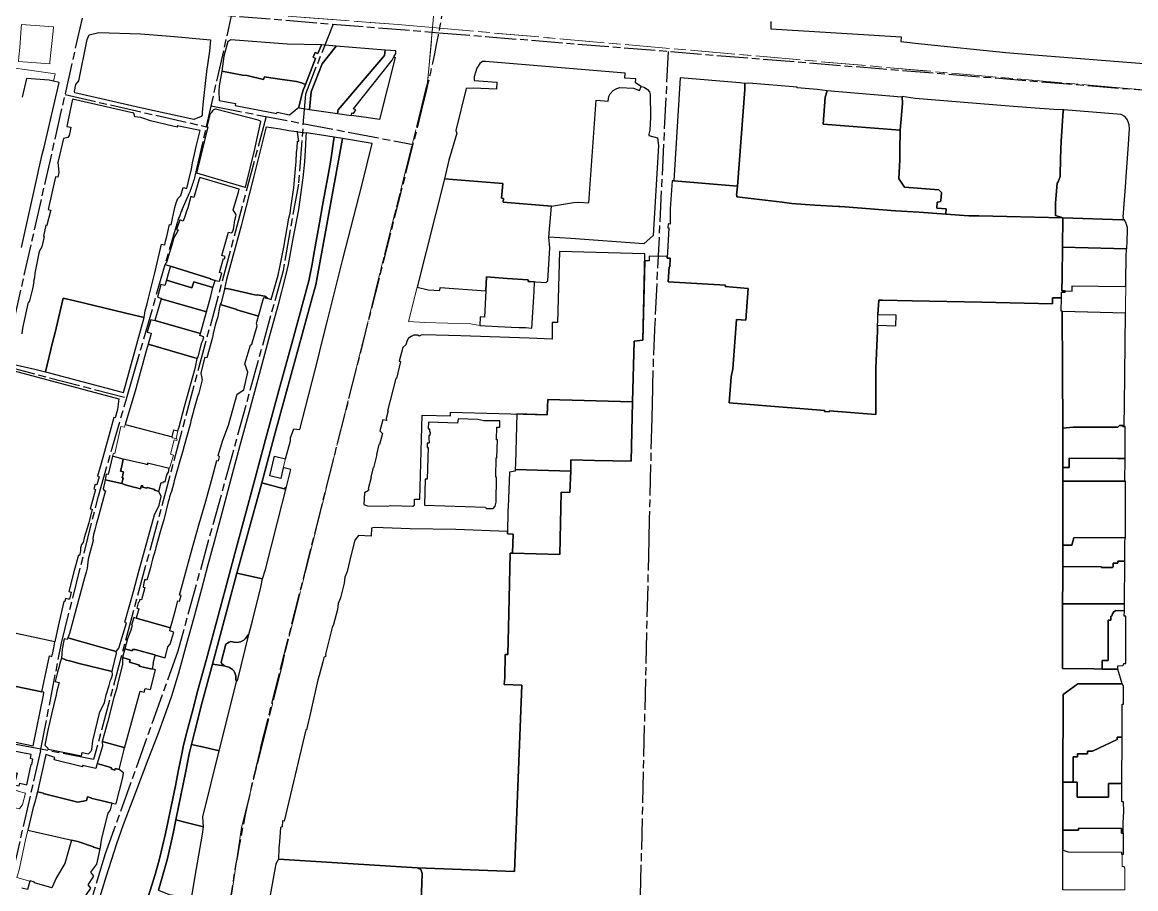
# Model space of a CAD drawing. Header units: millimetres. Extents: x 125232 to 134072, y 142885 to 152835.
# Drawn here: x 131201 to 132063, y 145896 to 146566 of the extents above; entities that cross this region are included whole.
import ezdxf

# ---------------------------------------------------------------- set-up
doc = ezdxf.new("R2010")
doc.units = ezdxf.units.MM
doc.linetypes.add('ACAD_ISO08W100', pattern=[36, 24, -3, 6, -3])
doc.linetypes.add('CENTER', pattern=[50.8, 31.75, -6.35, 6.35, -6.35])
for name, color, linetype, lineweight in [('apartment', 42, 'Continuous', 0), ('government', 221, 'Continuous', 0), ('municipal utilities', 151, 'Continuous', 0), ('parking', 8, 'Continuous', 0), ('super block', 6, 'CENTER', 0)]:
    doc.layers.add(name, color=color, linetype=linetype, lineweight=lineweight)
for name, color, linetype in [('commerce', 10, 'Continuous'), ('commerce & office', 242, 'Continuous'), ('commerce and residence', 32, 'Continuous'), ('culture', 21, 'Continuous'), ('green & plaza', 80, 'Continuous'), ('hospital', 231, 'Continuous'), ('industry', 35, 'Continuous'), ('research & university', 30, 'Continuous'), ('residence', 2, 'Continuous'), ('residence-bad', 41, 'Continuous'), ('water', 4, 'Continuous'), ('老城北中心线', 7, 'ACAD_ISO08W100')]:
    doc.layers.add(name, color=color, linetype=linetype)

msp = doc.modelspace()

# ---------------------------------------------------------------- linework, layer by layer
at = {"layer": 'apartment'}
msp.add_lwpolyline([(131318.41, 146243.1), (131320.56, 146242.55), (131320.84, 146243.66), (131319.88, 146244.16), (131316.86, 146244.84), (131317, 146245.44), (131280.61, 146254.94), (131280.01, 146252.89), (131277.09, 146253.55), (131272.52, 146232.7), (131271.47, 146232.94), (131270.78, 146230.48), (131279.06, 146228.31), (131296.15, 146224.29), (131297.76, 146223.94), (131297.87, 146225.08), (131314.63, 146221.01), (131315.41, 146222.92), (131317.9, 146231.39), (131315.54, 146232.01)], close=True, dxfattribs=at)
at = {"layer": 'commerce'}
for points in [[(131417.57, 146511.35), (131418.35, 146514), (131420.2, 146518.36), (131417.07, 146519.6), (131413.09, 146520.47), (131396.71, 146523), (131388.36, 146524.24), (131387.73, 146522.01), (131374.88, 146525.12), (131371.38, 146525.38), (131355.43, 146528.47), (131353.24, 146517.17), (131352.92, 146513.01), (131353.4, 146505.98), (131365.88, 146503.44), (131365.61, 146502.05), (131397.98, 146495.78), (131398.2, 146496.86), (131407.77, 146494.85), (131415, 146500.61), (131416.5, 146507.28)], [(131680.1, 146516.8), (131682.23, 146516.13), (131684.98, 146514.5), (131686.39, 146512.7), (131687.1, 146510.46), (131687.36, 146492.91), (131686.74, 146482.84), (131686.08, 146479.85), (131685.97, 146478.74), (131692.76, 146476.87), (131693.49, 146471.12), (131689.24, 146401.26), (131682.05, 146394.87), (131625.62, 146399.03), (131608.49, 146400.07), (131610.58, 146423.99), (131627.68, 146426.92), (131631.61, 146427.18), (131639.4, 146426.59), (131645.12, 146506.16), (131654.57, 146505.44), (131655.06, 146508.88), (131656.11, 146511.07), (131658.37, 146513.72), (131661.07, 146515.28), (131663.43, 146515.87), (131674, 146515.41), (131678.26, 146513.85), (131678.62, 146513.71)], [(131882.41, 146503.51), (131881.98, 146509.05), (131881.56, 146508.54), (131823.93, 146513.25), (131822.53, 146508.42), (131820.84, 146487.62), (131880.68, 146482.85)], [(131380.54, 146467.25), (131385.5, 146489.51), (131385.33, 146489.92), (131383.4, 146490.75), (131350.41, 146499.2), (131350.04, 146499.13), (131349.57, 146498.98), (131348.81, 146498.6), (131348.08, 146497.97), (131347.6, 146497.12), (131347.1, 146495.81), (131346.31, 146496), (131343.75, 146485.6), (131344.54, 146485.41), (131336.47, 146452.68), (131335.85, 146449.98), (131373.23, 146438.78), (131373.56, 146438.84)], [(131608.49, 146400.07), (131610.58, 146423.99), (131573.23, 146427.21), (131573.43, 146430.02), (131571.85, 146430.15), (131572.79, 146441.7), (131527.8, 146445.27), (131506.71, 146361.43), (131515.09, 146359.32), (131524.24, 146358.67), (131524.41, 146361.19), (131559.65, 146358.57), (131560.37, 146369.26), (131576.3, 146368.16), (131592.5, 146366.96), (131592.42, 146365.73), (131593.97, 146365.64), (131606.38, 146364.9), (131607.7, 146366.24), (131609.36, 146391.85)], [(131682.96, 146387.29), (131616.75, 146389), (131615.32, 146333.99), (131611.19, 146334.09), (131611.04, 146321.11), (131593.43, 146321.96), (131540.44, 146323.77), (131511.77, 146324.59), (131509.57, 146324.16), (131508.03, 146323.37), (131507.21, 146324.29), (131503.92, 146324.1), (131501.83, 146323.23), (131500, 146321.78), (131498.72, 146320.04), (131497.8, 146316.65), (131495.49, 146314.78), (131492.73, 146303.99), (131493.68, 146303.75), (131490.47, 146290.6), (131490.02, 146290.66), (131483.7, 146265.74), (131484.07, 146265.68), (131482.52, 146259.58), (131482.91, 146258.72), (131482.74, 146258.04), (131480.08, 146258.77), (131477.79, 146250.06), (131479.69, 146248.07), (131477.38, 146239.6), (131477.02, 146239.65), (131475.06, 146231.96), (131475.47, 146231.88), (131472.86, 146221.63), (131472.43, 146221.72), (131470.6, 146214.2), (131471, 146214.08), (131468.74, 146205.33), (131469.1, 146204.85), (131468.9, 146204.09), (131465.7, 146202.13), (131465.2, 146193.2), (131468.21, 146192.12), (131483.29, 146191.96), (131486.28, 146192.45), (131503.18, 146191.86), (131504.45, 146192.68), (131504.57, 146197.17), (131508.67, 146197.17), (131510.38, 146262.25), (131532.41, 146261.81), (131532.46, 146264.53), (131607.32, 146262.63), (131607.69, 146274.49), (131673.38, 146272.49), (131674.49, 146319.66), (131681.3, 146320.34)], [(132055.62, 146384.03), (132055.59, 146384.76), (132055.77, 146391.12), (132006.35, 146392.42), (132006.08, 146369.66), (132005.74, 146358.62), (132008.37, 146358.55), (132013.63, 146358.39), (132013.7, 146362.51), (132054.32, 146361.85), (132055.24, 146362.36), (132055.4, 146367.42)], [(131315.67, 146377.51), (131313.87, 146371.7), (131312.43, 146366.79), (131332.08, 146360.9), (131333.57, 146365.6), (131348.44, 146360.99), (131350.14, 146366.46), (131346.68, 146367.53), (131346.78, 146367.87)], [(131597.07, 146358.03), (131597.41, 146365.43), (131593.97, 146365.64), (131592.42, 146365.73), (131592.5, 146366.96), (131576.3, 146368.16), (131560.37, 146369.26), (131559.65, 146358.57), (131558.65, 146338.17), (131555.32, 146338.33), (131555.02, 146331.67), (131559.17, 146331.4), (131579.38, 146330.49), (131585.57, 146330.11), (131590.36, 146330.04), (131595.46, 146329.75)], [(131673.38, 146272.49), (131607.69, 146274.49), (131607.32, 146262.63), (131583.66, 146263.23), (131582.7, 146224.74), (131582.57, 146220.16), (131625.44, 146219.06), (131625.67, 146227.79), (131643.96, 146227.31), (131672.19, 146226.58)], [(131398.46, 146179.53), (131405.43, 146206.74), (131403.64, 146205.38), (131386.41, 146209.8), (131386.25, 146209.84), (131367.36, 146141.78), (131366.9, 146139.98), (131386.71, 146135.57), (131389.12, 146142.85)], [(131385.56, 146129.03), (131386.71, 146135.57), (131366.9, 146139.98), (131348.23, 146069.5), (131356.91, 146068.27), (131356.88, 146068.67), (131355.42, 146069.89), (131354.88, 146071), (131358.45, 146084.93), (131361, 146086.64), (131362.36, 146087.06), (131364.58, 146086.5), (131367.58, 146086.18), (131369.85, 146086.69), (131372.37, 146088.02), (131373.78, 146089.27), (131376.05, 146092.6), (131376.35, 146092.53), (131379.02, 146103.05)], [(132052.32, 146038.57), (132053.36, 146038.57), (132053.43, 146052.37), (132052.54, 146054.19), (132018.1, 146054.37), (132006.81, 146045.94), (132006.55, 145978.17), (132014.49, 145978.16), (132014.61, 145997.74), (132017.83, 145997.72), (132017.83, 146000.02), (132025.68, 146000), (132025.7, 146002.14), (132029.45, 146002.12), (132048.56, 146011.27), (132048.57, 146012.98), (132052.33, 146012.96)], [(131280.05, 146004.46), (131278.73, 146005.22), (131262.74, 146009.61), (131262.85, 146006.08), (131258.74, 145992.65), (131269.38, 145989.64), (131270.21, 145988.16), (131272.43, 145987.53), (131272.75, 145988.69), (131275.76, 145987.9)], [(132052.33, 146012.96), (132048.57, 146012.98), (132048.56, 146011.27), (132029.45, 146002.12), (132025.7, 146002.14), (132025.68, 146000), (132017.83, 146000.02), (132017.83, 145997.72), (132014.61, 145997.74), (132014.49, 145978.16), (132017.63, 145978.15), (132017.62, 145966.5), (132041.79, 145966.45), (132041.8, 145977.22), (132052.29, 145977.21)], [(131207.75, 145991.81), (131208.11, 145991.74), (131209.01, 145996.02), (131207.09, 145996.39), (131207.71, 145999.69), (131180.78, 146004.78), (131180.6, 146004.82), (131178.93, 145996.01), (131176.01, 145996.74), (131174.59, 145991.07), (131196.81, 145985.11), (131194.98, 145978.25), (131194.49, 145976.24), (131198.4, 145975.29), (131198.88, 145977.36), (131204.26, 145976.21)], [(131353.36, 146002.52), (131339.41, 146005.9), (131338.77, 146005.74), (131331.85, 146007.33), (131330.17, 146000), (131327.45, 145986.6), (131319.82, 145948.91), (131328.85, 145946.82), (131341.24, 145943.71), (131340.6, 145951.3)], [(132053.46, 145938.6), (132051.99, 145938.6), (132052, 145942.32), (132018.58, 145942.57), (132018.57, 145940.92), (132007.84, 145940.99), (132006.6, 145940.92), (132006.6, 145925.4), (132006.89, 145925.49), (132010.62, 145924.18), (132051.94, 145924.04), (132051.93, 145922.55), (132052.43, 145922.55), (132053.45, 145922.54)]]:
    msp.add_lwpolyline(points, close=True, dxfattribs=at)
at = {"layer": 'commerce & office'}
for points in [[(131346.58, 146552.87), (131345.73, 146544.13), (131343.45, 146528.43), (131340.85, 146505), (131340.19, 146496.84), (131340, 146494.61), (131339.28, 146493.44), (131333.55, 146491.18), (131294.81, 146499.59), (131241.63, 146511.72), (131241.19, 146512.94), (131242.33, 146518.15), (131244.58, 146521.18), (131251.17, 146553.11), (131252.58, 146556.74), (131260.12, 146558.58), (131292.43, 146557.6), (131315.68, 146555.67)], [(131362.42, 146552.79), (131359.87, 146551.59), (131357.02, 146540.16), (131355.43, 146528.47), (131371.38, 146525.38), (131374.88, 146525.12), (131387.73, 146522.01), (131388.36, 146524.24), (131396.71, 146523), (131413.09, 146520.47), (131417.07, 146519.6), (131420.2, 146518.36), (131427.91, 146538.49), (131425.98, 146539.32), (131427.63, 146543.11), (131429.77, 146542.17), (131432.61, 146548.9), (131406.01, 146549.51)], [(132054.97, 146341.36), (132006.31, 146342.51), (132006.06, 146342.51), (132006.4, 146252.23), (132014.55, 146252.87), (132049.01, 146252.88), (132050.29, 146254.35), (132053.04, 146254.27), (132053.02, 146253.56), (132053.97, 146253.53), (132053.97, 146253.55), (132054.08, 146262.27), (132054.28, 146262.82), (132054.3, 146270.16)], [(132054.65, 146253.5), (132053.02, 146253.56), (132053.04, 146254.27), (132050.29, 146254.35), (132049.01, 146252.88), (132014.55, 146252.87), (132006.4, 146252.23), (132006.5, 146221.7), (132011.43, 146221.71), (132011.44, 146228.93), (132048.71, 146228.82), (132054.66, 146228.83)], [(132055.09, 146211.22), (132006.5, 146211.23), (132006.45, 146161.77), (132006.45, 146161.77), (132013.59, 146161.73), (132015.13, 146167.38), (132054.98, 146167.47), (132055.06, 146190.61)]]:
    msp.add_lwpolyline(points, close=True, dxfattribs=at)
msp.add_lwpolyline([(131399.11, 145918.56), (131506.51, 145911.83), (131581.95, 145909.08), (131587.73, 146053.26), (131574.07, 146053.67), (131574.49, 146058.91), (131574.85, 146076.95), (131576.88, 146076.9), (131577.22, 146097.79), (131577.77, 146120.43), (131578.62, 146155.45), (131580.4, 146155.42), (131580.86, 146170.28), (131576.41, 146170.37), (131576.46, 146172.35), (131536.51, 146173.69), (131501.27, 146174.36), (131473.33, 146175.27), (131471.24, 146174.69), (131470.99, 146168.67), (131461.19, 146169.07), (131458.45, 146165.63), (131455.26, 146153.33), (131452.36, 146141.22), (131450.63, 146136.8), (131449.97, 146132.11), (131447.21, 146120.95), (131445.53, 146116.54), (131444.83, 146111.85), (131441.75, 146100.2), (131440.72, 146097.82), (131435.64, 146077.24), (131435.78, 146075.64), (131434.21, 146074.42), (131433.48, 146071.41), (131430.65, 146060.87), (131429.77, 146057.27), (131424.31, 146033.16), (131420.79, 146018.58), (131420.33, 146018.68), (131403.55, 145948.07), (131402.24, 145948.15), (131401.96, 145943.62), (131400.86, 145942.99), (131399.91, 145932.01), (131399.58, 145927.25), (131399.11, 145918.56)], dxfattribs=at)
at = {"layer": 'commerce and residence'}
for points in [[(131279.28, 146218.36), (131276.79, 146218.97), (131277.57, 146221.84), (131279.06, 146228.31), (131270.78, 146230.48), (131267.24, 146216.26), (131265.88, 146216.59), (131264.98, 146212.21), (131278, 146209.37), (131278.88, 146213.73), (131278.29, 146213.86)], [(132054.49, 146149.28), (132049.19, 146149.31), (132049.18, 146147.69), (132045.37, 146147.71), (132045.35, 146144.92), (132044.85, 146144.45), (132036.43, 146144.43), (132036.43, 146144.93), (132006.46, 146145.03), (132006.46, 146135.03), (132006.25, 146116.23), (132006.5, 146116.28), (132054.38, 146116.14)], [(132055.4, 146106.8), (132054.06, 146106.8), (132054.14, 146110.85), (132047.65, 146110.94), (132046.88, 146110.6), (132046.09, 146110), (132045.03, 146108.47), (132044.46, 146106.85), (132043.75, 146106.46), (132043.75, 146103.54), (132041.66, 146103.55), (132041.52, 146072.45), (132037.02, 146072.44), (132037.02, 146069.98), (132037.02, 146065.73), (132048.97, 146065.74), (132048.97, 146068.31), (132052.85, 146068.4), (132053.56, 146069.08), (132053.67, 146070.15), (132055.21, 146070.15)], [(131221.79, 146075.96), (131223.72, 146075.57), (131224.01, 146077), (131224.2, 146076.96), (131225.25, 146082.15), (131226.17, 146086.71), (131196.14, 146093.23), (131190.63, 146092.76), (131188.18, 146090.92), (131187.28, 146090.63), (131151.33, 146096.67), (131149.77, 146092.54), (131143.77, 146063.09), (131215.95, 146048.17)]]:
    msp.add_lwpolyline(points, close=True, dxfattribs=at)
at = {"layer": 'culture'}
msp.add_lwpolyline([(131512.26, 146192.53), (131559.37, 146191.04), (131559.93, 146190.02), (131565.49, 146189.97), (131566.89, 146191.96), (131567.65, 146195.02), (131568.12, 146214.17), (131567.41, 146214.18), (131567.76, 146229.2), (131568.37, 146229.19), (131568.68, 146243.07), (131568.08, 146243.08), (131568.31, 146253.11), (131570.58, 146253.09), (131570.67, 146257.89), (131558.1, 146258.01), (131553.61, 146258.92), (131538.21, 146259.32), (131537.85, 146256.21), (131515.24, 146256.8), (131515.09, 146251.75), (131516.14, 146251.75), (131516.08, 146249.37), (131516.6, 146249.35), (131516.52, 146246.56), (131515.72, 146246.58), (131515.63, 146244.75), (131515.92, 146240.63), (131514.35, 146240.66), (131514.34, 146237.15), (131515.2, 146237.14), (131514.4, 146212.76), (131512.79, 146212.8)], close=True, dxfattribs=at)
at = {"layer": 'government'}
for points in [[(131222.16, 146534.38), (131197.87, 146536.09), (131198.23, 146539.65), (131198.82, 146546.82), (131200.08, 146561.82), (131200.29, 146564.7), (131224.93, 146562.84), (131224.7, 146559.48), (131222.26, 146535.7)], [(131203.34, 145969.62), (131197.41, 145971.25), (131197.43, 145971.34), (131193.35, 145972.47), (131190.92, 145963.47), (131187.43, 145964.41), (131186.94, 145962.4), (131190.99, 145959.31), (131198.58, 145957.53), (131201.1, 145960.99)], [(131233.66, 145915.27), (131238.93, 145933.28), (131205.02, 145941.06), (131203.27, 145933.45), (131198.3, 145910.23), (131197.09, 145906.11), (131196.69, 145904.3), (131206.75, 145901.44), (131206.82, 145901.68), (131210.35, 145900.76), (131210.28, 145900.51), (131210.21, 145900.27), (131223.71, 145896.46), (131227.46, 145904.3)], [(132053.7, 145912.8), (132052.4, 145912.8), (132052.43, 145922.55), (132051.93, 145922.55), (132051.94, 145924.04), (132010.62, 145924.18), (132006.89, 145925.49), (132006.6, 145925.4), (132006.62, 145894.91), (132022.24, 145894.86), (132054.57, 145894.74), (132054.55, 145911.48)]]:
    msp.add_lwpolyline(points, close=True, dxfattribs=at)
at = {"layer": 'green & plaza'}
for points in [[(131443.82, 146547.99), (131432.61, 146548.9), (131429.77, 146542.17), (131427.63, 146543.11), (131425.98, 146539.32), (131427.91, 146538.49), (131420.2, 146518.36), (131418.35, 146514), (131417.57, 146511.35), (131416.5, 146507.28), (131415, 146500.61), (131415.26, 146500.26), (131423.29, 146498.96), (131424.49, 146512.7), (131432.97, 146534.34)], [(131487.18, 146537.08), (131488.59, 146539.73), (131489.99, 146542.38), (131490.06, 146544.24), (131481.69, 146544.91), (131481.27, 146540.83), (131445.39, 146498.61), (131445.2, 146497.96), (131445.07, 146497.01), (131445.03, 146495.75), (131455.49, 146494.26), (131456.1, 146496.45), (131457.26, 146495.91), (131458.98, 146498.65), (131457.26, 146499.55)], [(131488.59, 146539.73), (131489.51, 146539.22), (131477.7, 146492.27), (131477.53, 146491.06), (131465.28, 146492.9), (131455.49, 146494.26), (131456.1, 146496.45), (131457.26, 146495.91), (131458.98, 146498.65), (131457.26, 146499.55), (131487.18, 146537.08)], [(131656.11, 146511.07), (131658.37, 146513.72), (131661.07, 146515.28), (131663.43, 146515.87), (131674, 146515.41), (131678.62, 146513.71), (131680.1, 146516.8), (131675.65, 146519.63), (131675.84, 146522.57), (131667.41, 146523.15), (131667.75, 146527.16), (131559.42, 146536.17), (131557.24, 146536.07), (131554.98, 146534.46), (131552.67, 146530.85), (131551.73, 146527.52), (131550.79, 146524.18), (131550.68, 146521.25), (131568.22, 146520.13), (131568.13, 146514.65), (131550.05, 146515.52), (131544.53, 146515.26), (131536.62, 146482.55), (131537.25, 146480.61), (131531.08, 146459.58), (131527.8, 146445.27), (131572.79, 146441.7), (131571.85, 146430.15), (131573.43, 146430.02), (131573.23, 146427.21), (131610.58, 146423.99), (131627.68, 146426.92), (131631.61, 146427.18), (131639.4, 146426.59), (131645.12, 146506.16), (131654.57, 146505.44), (131655.06, 146508.88)], [(131471.73, 146472.56), (131448.88, 146476.35), (131436.2, 146407.06), (131428.06, 146363.18), (131425.2, 146353.07), (131413.39, 146309.8), (131395.86, 146245.77), (131386.25, 146209.84), (131386.41, 146209.8), (131403.64, 146205.38), (131405.43, 146206.74), (131408.87, 146220.18), (131403.69, 146221.43), (131402.94, 146221.62), (131400.93, 146213.35), (131392.39, 146215.41), (131396.06, 146230.61), (131404.61, 146228.47), (131407.15, 146237.75), (131408.21, 146241.4), (131408.49, 146242.66), (131408.57, 146244.79), (131410.99, 146251.61), (131415.76, 146251.1), (131429.55, 146305.31), (131432.31, 146316.29), (131437.15, 146335.53), (131442.12, 146355.28), (131449.11, 146383), (131463.64, 146439.98)], [(131376.35, 146092.53), (131376.05, 146092.6), (131373.78, 146089.27), (131372.37, 146088.02), (131369.85, 146086.69), (131367.58, 146086.18), (131364.58, 146086.5), (131362.36, 146087.06), (131361, 146086.64), (131358.45, 146084.93), (131354.88, 146071), (131355.42, 146069.89), (131356.88, 146068.67), (131356.91, 146068.27), (131360.69, 146067.3), (131361.35, 146067.01), (131363.48, 146065.45), (131364.59, 146064.24), (131365.13, 146063.41), (131365.75, 146062.13), (131366.04, 146061.17), (131366.17, 146060.38), (131366.24, 146059.33), (131366.17, 146057.07), (131366.86, 146056.89), (131367.46, 146056.74)], [(131340.29, 145938.02), (131341.24, 145943.71), (131328.85, 145946.82), (131319.82, 145948.91), (131317.87, 145939.67), (131313.56, 145920.12), (131312.49, 145916.36), (131306.24, 145894.52), (131314.63, 145891.15), (131323.16, 145889.88), (131328.44, 145888.99), (131330.3, 145887.96), (131331.57, 145886.6), (131334.73, 145905.38)], [(131510.55, 145907.42), (131509.54, 145910.5), (131506.51, 145911.83), (131399.11, 145918.56), (131397.14, 145914.88), (131392.3, 145887.74), (131393.52, 145885.73), (131395.48, 145884.51), (131397.78, 145884.29), (131452.72, 145881.17), (131454.8, 145880.08), (131507.04, 145876.22), (131509.63, 145885.48)]]:
    msp.add_lwpolyline(points, close=True, dxfattribs=at)
for points in [[(131250, 145890.32), (131253.83, 145896.11), (131251.78, 145898.61), (131256.18, 145905.52), (131253.95, 145908.47), (131258.44, 145914.75), (131260.88, 145925.2), (131261.07, 145926.37), (131262.43, 145934.7), (131267.38, 145954.27), (131269.21, 145956.82), (131270.42, 145962.03), (131272.99, 145961.44), (131273.06, 145961.76), (131273.48, 145961.66), (131278.62, 145981.75), (131279.26, 145985.43), (131275.76, 145987.9), (131280.05, 146004.46), (131292.05, 146048.64), (131295.23, 146047.76), (131295.91, 146050.73), (131300.07, 146049.8), (131304.07, 146065.16), (131301.79, 146065.96), (131302.41, 146070.13), (131302.1, 146070.21), (131303.84, 146076.54), (131311.47, 146074.4), (131311.83, 146075.45), (131313.54, 146082.93), (131315.36, 146084.93), (131318.12, 146094.19), (131315.02, 146095.37), (131315.61, 146097.63), (131316.64, 146101.33), (131319.15, 146110.53), (131321.35, 146118.6), (131322.56, 146118.27), (131323.74, 146122.59), (131322.6, 146122.89), (131329.65, 146148.55), (131333.26, 146161.68), (131337.87, 146178.06), (131342.86, 146195.68), (131348.2, 146214.67), (131351.46, 146227.14), (131352.76, 146227.02), (131353.63, 146229.96), (131352.62, 146231.04), (131356.03, 146242.86), (131360.49, 146254.6), (131367.13, 146278.5), (131372.5, 146281.97), (131375.39, 146295.54), (131373.14, 146302), (131377.49, 146316.56), (131378.59, 146317.12), (131382.68, 146331.56), (131382.15, 146333.52), (131383.64, 146339.03), (131387.67, 146352.69), (131387.9, 146353.3), (131391, 146352.65), (131391.11, 146352.58), (131393.64, 146351.78), (131396.88, 146363.42), (131398.98, 146370.6), (131400.25, 146376.73), (131403.31, 146392.28), (131407.31, 146414.8), (131408.32, 146418.68), (131409.1, 146424.63), (131410.99, 146438.17), (131411.68, 146444.45), (131412.91, 146458.63), (131413.28, 146465.71), (131413.76, 146469.02), (131413.92, 146474.3), (131414.09, 146474.3), (131414.96, 146474.31), (131413.86, 146481), (131414.15, 146481.55), (131420.63, 146480.76), (131420.55, 146480.41), (131420.31, 146478.34), (131420, 146471.6), (131419.31, 146458.43), (131418.1, 146445.9), (131414.58, 146421.39), (131410.11, 146397.51), (131406.63, 146378.91), (131404.76, 146370.22), (131398.7, 146346.88), (131391.57, 146320.95), (131383.18, 146289.93), (131375.66, 146262.34), (131369.24, 146238.71), (131362.38, 146212.84), (131355.28, 146186.5), (131349.39, 146164.1), (131344.6, 146146.46), (131339.55, 146127.64), (131333.31, 146104.68), (131327.99, 146085.3), (131321.91, 146062.53), (131316.44, 146044.84), (131311.92, 146032.4), (131305.55, 146014.67), (131298.15, 145995.45), (131288.51, 145970.27), (131279.02, 145945.27), (131273.9, 145930.44), (131265.65, 145904.7), (131257.05, 145876.65)], [(131306.24, 145894.52), (131312.49, 145916.36), (131313.56, 145920.12), (131317.87, 145939.67), (131319.82, 145948.91), (131327.45, 145986.6), (131330.17, 146000), (131331.85, 146007.33), (131334.36, 146017.75), (131340.13, 146040.19), (131348.23, 146069.5), (131366.9, 146139.98), (131367.36, 146141.78), (131386.25, 146209.84), (131395.86, 146245.77), (131413.39, 146309.8), (131425.2, 146353.07), (131428.06, 146363.18), (131436.2, 146407.06), (131448.88, 146476.35), (131442.35, 146477.43), (131441.62, 146472.67), (131440.54, 146464.98), (131439.55, 146458.23), (131436.8, 146443.95), (131435.56, 146437.19), (131433.25, 146424.52), (131430.98, 146411.24), (131428.47, 146397.07), (131426.35, 146385.45), (131425.21, 146379.27), (131422.79, 146366.31), (131410.26, 146320.62), (131400.33, 146284.27), (131389.19, 146243.54), (131377.41, 146199.11), (131365.47, 146155.07), (131357.96, 146127.13), (131343.45, 146073.46), (131336.87, 146049.41), (131332.51, 146033.16), (131327.56, 146014.15), (131325.52, 146005.45), (131324.42, 146000), (131321.83, 145987.81), (131319.4, 145975.39), (131311.74, 145938.4), (131307.06, 145918.93), (131303.77, 145906.79), (131295.49, 145880.49)]]:
    msp.add_lwpolyline(points, dxfattribs=at)
at = {"layer": 'hospital'}
msp.add_lwpolyline([(131780.48, 146567.03), (131780.32, 146561.45), (131839.49, 146557.64), (131881.32, 146555.21), (131881.14, 146551.53), (131897.09, 146549.76), (131962.35, 146543.03), (131984.25, 146541.13), (132069.27, 146534.45), (132074.7, 146589.17)], dxfattribs=at)
msp.add_lwpolyline([(131366.86, 146056.89), (131366.17, 146057.07), (131366.24, 146059.33), (131366.17, 146060.38), (131366.04, 146061.17), (131365.75, 146062.13), (131365.13, 146063.41), (131364.59, 146064.24), (131363.48, 146065.45), (131361.35, 146067.01), (131360.69, 146067.3), (131356.91, 146068.27), (131348.23, 146069.5), (131340.13, 146040.19), (131334.36, 146017.75), (131331.85, 146007.33), (131338.77, 146005.74), (131339.41, 146005.9), (131353.36, 146002.52)], close=True, dxfattribs=at)
at = {"layer": 'industry'}
for points in [[(132006.62, 145894.91), (132006.6, 145925.4), (132006.6, 145940.92), (132006.55, 145978.17), (132006.81, 146045.94), (132018.1, 146054.37), (132052.54, 146054.19), (132048.97, 146065.74), (132037.02, 146065.74), (132030.84, 146065.88), (132006.21, 146066.23), (132006.25, 146116.23), (132006.46, 146135.03), (132006.46, 146145.03), (132006.45, 146161.77), (132006.5, 146211.23), (132006.5, 146221.7), (132006.4, 146252.23), (132006.06, 146342.8), (132005.32, 146342.8), (132005.37, 146353.04), (131998.52, 146353.23), (131998.38, 146348.4), (131943.76, 146349.66), (131889.83, 146350.78), (131866.81, 146351.33), (131863.94, 146351.4), (131863.15, 146340.32), (131877.2, 146340.03), (131877.02, 146331.28), (131863.11, 146331.57), (131863.09, 146326.94), (131862.68, 146321.93), (131861.64, 146298.73), (131861.71, 146289.55), (131861.71, 146262.89), (131825.74, 146265.58), (131825.69, 146264.95), (131822.08, 146265.2), (131822.12, 146265.87), (131799.41, 146267.7), (131748.27, 146271.83), (131749.76, 146292.03), (131750.93, 146298.13), (131753.72, 146336.46), (131761.06, 146335.91), (131762.92, 146360.39), (131745.13, 146361.79), (131745.21, 146362.81), (131700.93, 146365.45), (131701.62, 146377.08), (131702.09, 146377.05), (131702.47, 146383.71), (131700.11, 146383.85), (131700.18, 146385.1), (131699.94, 146385.11), (131686.2, 146385.4), (131686.13, 146381.64), (131682.82, 146381.64), (131681.3, 146320.34), (131674.49, 146319.66), (131673.38, 146272.49), (131672.19, 146226.58), (131643.96, 146227.31), (131625.67, 146227.79), (131625.44, 146219.06), (131624.92, 146202.41), (131618.07, 146202.63), (131617.06, 146154.42), (131580.4, 146155.42), (131578.62, 146155.45), (131577.77, 146120.43), (131577.22, 146097.79), (131576.88, 146076.9), (131574.85, 146076.95), (131574.49, 146058.91), (131574.07, 146053.67), (131587.73, 146053.26), (131581.95, 145909.08), (131506.51, 145911.83)], [(131506.51, 145911.83), (131509.54, 145910.5), (131510.55, 145907.42), (131509.63, 145885.48)]]:
    msp.add_lwpolyline(points, dxfattribs=at)
for points in [[(131343.51, 146342.38), (131308.28, 146352.37), (131303.52, 146335.49), (131338.74, 146325.52)], [(131618.07, 146202.63), (131624.92, 146202.41), (131625.44, 146219.06), (131582.57, 146220.16), (131582.54, 146218.91), (131577.99, 146218.24), (131577.17, 146190.95), (131576.84, 146188.86), (131576.41, 146170.37), (131580.86, 146170.28), (131580.4, 146155.42), (131617.06, 146154.42)], [(131318.12, 146094.19), (131315.02, 146095.37), (131315.61, 146097.63), (131289.06, 146105.02), (131287.11, 146105.57), (131285.45, 146099.7), (131285.83, 146099.58), (131284.78, 146095.96), (131282.35, 146089.08), (131280.33, 146081.39), (131285.96, 146079.9), (131286.3, 146081), (131287.06, 146080.76), (131288.3, 146080.85), (131303.46, 146076.65), (131311.47, 146074.4), (131311.83, 146075.45), (131313.54, 146082.93), (131315.36, 146084.93)]]:
    msp.add_lwpolyline(points, close=True, dxfattribs=at)
at = {"layer": 'municipal utilities'}
msp.add_lwpolyline([(131200.66, 146508.33), (131204.05, 146522.94), (131221.66, 146521.5), (131224.99, 146520.76), (131226.27, 146526.5), (131171.58, 146534.29)], dxfattribs=at)
for points in [[(132055.24, 146362.36), (132054.32, 146361.85), (132013.7, 146362.51), (132013.63, 146358.39), (132008.37, 146358.55), (132008.34, 146357.49), (132005.4, 146357.54), (132005.32, 146342.8), (132006.06, 146342.8), (132006.06, 146342.52), (132054.97, 146341.36), (132055.03, 146347.16)], [(131877.2, 146340.03), (131863.15, 146340.32), (131863.11, 146331.57), (131877.02, 146331.28)], [(131321.23, 146250.11), (131318.2, 146250.91), (131317, 146245.44), (131316.86, 146244.84), (131319.88, 146244.16)], [(131404.61, 146228.47), (131396.06, 146230.61), (131392.39, 146215.41), (131400.93, 146213.35), (131402.94, 146221.62)]]:
    msp.add_lwpolyline(points, close=True, dxfattribs=at)
at = {"layer": 'parking'}
msp.add_lwpolyline([(131559.65, 146358.57), (131524.41, 146361.19), (131524.24, 146358.67), (131515.09, 146359.32), (131506.71, 146361.43), (131500, 146334.69), (131512.41, 146334.08), (131548.03, 146332.96), (131555.02, 146331.67), (131555.32, 146338.33), (131558.65, 146338.17)], close=True, dxfattribs=at)
at = {"layer": 'research & university'}
for points in [[(131295.09, 146337.94), (131287.56, 146339.74), (131287.53, 146339.6), (131241.44, 146350.73), (131232.38, 146352.85), (131226.21, 146326.24), (131224.16, 146318.44), (131218.81, 146295.75), (131277.09, 146280.46), (131279.14, 146279.94)], [(132053.58, 145962.9), (132052.27, 145963.08), (132052.29, 145977.21), (132041.8, 145977.22), (132041.79, 145966.45), (132017.62, 145966.5), (132017.63, 145978.15), (132006.55, 145978.17), (132006.6, 145940.92), (132007.84, 145940.99), (132018.57, 145940.92), (132018.58, 145942.57), (132052, 145942.32), (132051.99, 145938.6), (132053.27, 145938.6), (132053.27, 145946.68), (132053.75, 145955.52)]]:
    msp.add_lwpolyline(points, close=True, dxfattribs=at)
at = {"layer": 'residence'}
for points in [[(131200.15, 146392.19), (131213.26, 146450.23), (131213.06, 146450.27), (131216.11, 146464.08), (131217.66, 146469.65), (131229.39, 146519.77), (131224.99, 146520.76), (131221.66, 146521.5), (131204.05, 146522.94), (131200.66, 146508.33)], [(131710.21, 146523.44), (131705.34, 146443.71), (131754.5, 146439.46), (131760.37, 146514.41), (131760.36, 146519.12), (131756.45, 146519.49), (131710.21, 146523.44)], [(131760.37, 146514.41), (131754.5, 146439.46), (131753.92, 146432.56), (131754.11, 146432.54), (131754.01, 146431.31), (131789.24, 146427.11), (131796.61, 146426.14), (131807.01, 146425.33), (131814.38, 146424.84), (131832.87, 146423.8), (131833.83, 146423.77), (131837.73, 146423.47), (131876.88, 146420.4), (131895.22, 146419.31), (131915.99, 146417.87), (131916.27, 146421.93), (131908.96, 146422.44), (131909.29, 146427.27), (131910.01, 146427.2), (131911.77, 146427.7), (131912.08, 146428.33), (131912.58, 146434.59), (131910.54, 146436.79), (131883.98, 146438.84), (131881.46, 146442.54), (131880.18, 146444.14), (131879.51, 146445.24), (131880.42, 146459.96), (131880.38, 146467.27), (131880.68, 146482.85), (131820.84, 146487.62), (131822.53, 146508.42), (131823.93, 146513.25), (131816.38, 146514.4), (131800.84, 146515.68), (131800.88, 146516.28), (131763.36, 146519.38), (131760.36, 146519.12), (131760.37, 146514.41)], [(131194.54, 146301.47), (131210.65, 146298.01), (131218.81, 146295.75), (131224.16, 146318.44), (131226.21, 146326.24), (131232.38, 146352.85), (131241.44, 146350.73), (131287.53, 146339.6), (131287.56, 146339.74), (131295.09, 146337.94), (131296.05, 146343.16), (131297.55, 146348.53), (131298.64, 146352.8), (131303.57, 146372.57), (131304.57, 146376.79), (131308.58, 146394.65), (131311.11, 146394.08), (131311.82, 146396.86), (131312.72, 146400.68), (131314.7, 146410), (131316.03, 146409.73), (131318.99, 146423.11), (131320.03, 146426.73), (131321.39, 146429.95), (131323.53, 146432.23), (131325.49, 146438.41), (131328.34, 146437.71), (131331.47, 146451.01), (131331.85, 146452.78), (131332.75, 146457.66), (131334.07, 146464.41), (131335.56, 146470.15), (131338.53, 146482.65), (131320.88, 146486.33), (131320.65, 146485.35), (131317.53, 146486.11), (131317.5, 146485.95), (131300.24, 146490.04), (131294.3, 146492.14), (131292.58, 146492.65), (131288.03, 146493.25), (131287.22, 146496), (131239.69, 146506.88), (131237.81, 146498.44), (131235.45, 146485.8), (131238.34, 146485.12), (131237.85, 146482.48), (131237.03, 146478.66), (131236.19, 146477.31), (131232.76, 146476.37), (131228.27, 146457.92), (131229.1, 146450.49), (131229.02, 146450.08), (131228.31, 146446.48), (131226.55, 146446.85), (131220.89, 146421.4), (131222.85, 146421), (131222.47, 146419.55), (131222.4, 146419.28), (131220.1, 146410.46), (131219.79, 146409.1), (131219.1, 146409.26), (131217.16, 146400.84), (131217.87, 146400.67), (131216, 146392.69), (131214.03, 146388.87), (131210.58, 146372.26), (131210.42, 146368.71), (131209.65, 146365.74), (131209.76, 146365.5), (131208.63, 146360.13), (131206.18, 146349.7), (131205.4, 146349.87), (131201.12, 146329.75), (131200.62, 146325.12)], [(131193.59, 146296.87), (131275.52, 146274.82), (131274.66, 146266.73), (131272.81, 146260.1), (131271.66, 146260.42), (131268.63, 146249.1), (131261.86, 146224.94), (131259.04, 146215.01), (131260.37, 146214.63), (131258.59, 146208.31), (131257.24, 146208.69), (131256.26, 146205.22), (131257.6, 146204.84), (131254.41, 146193.37), (131253.49, 146189.8), (131254.84, 146189.43), (131252.3, 146179.01), (131248.86, 146167.4), (131247.92, 146163.71), (131246.6, 146162.06), (131245.93, 146159.44), (131245.94, 146157.15), (131245.02, 146153.64), (131244.33, 146153.82), (131241.01, 146142.03), (131236.77, 146125.79), (131238.63, 146125.2), (131237.28, 146119.93), (131236.4, 146119.74), (131234.41, 146120.26), (131233.68, 146118.04), (131233.02, 146118.14), (131228.71, 146098.82), (131226.17, 146086.71), (131196.14, 146093.23)], [(131250, 145890.32), (131253.83, 145896.11), (131251.78, 145898.61), (131256.18, 145905.52), (131253.95, 145908.47), (131258.44, 145914.75), (131260.88, 145925.2), (131261.07, 145926.37), (131258.88, 145926.98), (131256.01, 145927.98), (131255.94, 145928.12), (131243.93, 145932.14), (131238.93, 145933.28), (131233.66, 145915.27), (131227.46, 145904.3), (131223.71, 145896.46), (131210.21, 145900.27), (131210.28, 145900.51), (131210.35, 145900.76), (131206.82, 145901.68), (131206.75, 145901.44), (131204.89, 145895.1), (131200.45, 145896.11)]]:
    msp.add_lwpolyline(points, dxfattribs=at)
for points in [[(132005.13, 146473.46), (132005.19, 146474.31), (132006.79, 146497.83), (132007.33, 146498.75), (131999.64, 146498.89), (131984.97, 146500.05), (131964.93, 146501.57), (131892.13, 146507.49), (131881.98, 146509.05), (131882.41, 146503.51), (131880.68, 146482.85), (131880.38, 146467.27), (131880.42, 146459.96), (131879.51, 146445.24), (131880.18, 146444.14), (131881.46, 146442.54), (131883.98, 146438.84), (131910.54, 146436.79), (131912.58, 146434.59), (131912.08, 146428.33), (131911.77, 146427.7), (131910.01, 146427.2), (131909.29, 146427.27), (131908.96, 146422.44), (131916.27, 146421.93), (131915.99, 146417.87), (131933.77, 146416.69), (131941.46, 146416.51), (132006.45, 146415.17), (132000.73, 146416.97), (132000.89, 146426.6), (132002.04, 146441.92), (132002.78, 146443.02), (132004.34, 146447.12), (132004.53, 146449.32), (132004.75, 146459.32), (132004.98, 146469.32)], [(132057.06, 146468.19), (132058.22, 146483.85), (132057.86, 146486.99), (132056.85, 146490.06), (132055.84, 146491.91), (132054.43, 146493.37), (132051.64, 146495.02), (132007.33, 146498.75), (132006.79, 146497.83), (132005.19, 146474.31), (132005.13, 146473.46), (132004.98, 146469.32), (132004.75, 146459.32), (132004.53, 146449.32), (132004.34, 146447.12), (132002.78, 146443.02), (132002.04, 146441.92), (132000.89, 146426.6), (132000.73, 146416.97), (132006.46, 146415.17), (132052.74, 146413.47), (132053.26, 146413.47), (132053.48, 146415.45), (132053.23, 146415.48), (132055.24, 146442.3), (132055.51, 146447.15)], [(131410.99, 146438.17), (131411.68, 146444.45), (131412.91, 146458.63), (131413.28, 146465.71), (131413.76, 146469.02), (131413.92, 146474.3), (131414.09, 146474.3), (131414.96, 146474.31), (131413.86, 146481), (131414.15, 146481.55), (131411.14, 146481.93), (131407.25, 146482.5), (131400.44, 146483.61), (131393.59, 146484.66), (131389.69, 146485.2), (131389.51, 146484.46), (131384.49, 146464.8), (131379.52, 146445.35), (131371.26, 146412.96), (131370.28, 146408.78), (131358.89, 146367.32), (131357.52, 146360.04), (131358.96, 146360.37), (131361.86, 146359.92), (131381.99, 146355.29), (131382.73, 146355.54), (131388.53, 146354.35), (131391.11, 146352.58), (131393.64, 146351.78), (131396.88, 146363.42), (131398.98, 146370.6), (131400.25, 146376.73), (131403.31, 146392.28), (131407.31, 146414.8), (131408.32, 146418.68), (131409.1, 146424.63)], [(131364.67, 146407.58), (131365.3, 146413.17), (131366.55, 146417.09), (131366.15, 146417.82), (131364.14, 146421.26), (131368.31, 146434.89), (131368.88, 146437.13), (131338.21, 146446.39), (131337.63, 146444.27), (131333.58, 146430.79), (131331.47, 146431.45), (131329, 146422.83), (131328.06, 146420.15), (131326.92, 146416.96), (131325.53, 146412.59), (131322.88, 146413.56), (131320.28, 146406.12), (131321.43, 146405.73), (131320.89, 146403.84), (131318.28, 146399.8), (131317.11, 146395.76), (131312.23, 146379.82), (131311.85, 146379.93), (131311.53, 146378.79), (131346.78, 146367.87), (131346.68, 146367.53), (131350.14, 146366.46), (131353.44, 146365.98), (131355.36, 146372.26), (131353.58, 146372.77), (131356.74, 146383.61), (131357.49, 146383.38), (131358.04, 146385.2), (131355.37, 146386.01), (131360.53, 146403.94), (131362.7, 146403.4), (131363.41, 146403.68), (131364.04, 146405.49), (131364.4, 146406.34)], [(132006.35, 146392.42), (132006.46, 146415.17), (132006.21, 146415.17), (131941.46, 146416.51), (131933.77, 146416.69), (131915.99, 146417.87), (131895.22, 146419.31), (131876.88, 146420.4), (131837.73, 146423.47), (131833.83, 146423.77), (131832.87, 146423.8), (131814.38, 146424.84), (131807.01, 146425.33), (131796.61, 146426.14), (131789.24, 146427.11), (131754.01, 146431.31), (131754.11, 146432.54), (131753.92, 146432.56), (131754.5, 146439.46), (131705.34, 146443.71), (131704.08, 146443.78), (131702.77, 146425.59), (131702.62, 146425.6), (131702.42, 146421.9), (131702.45, 146410.27), (131700.96, 146410.38), (131700.72, 146407.24), (131701.47, 146407.18), (131700.11, 146383.85), (131702.47, 146383.71), (131702.09, 146377.05), (131701.62, 146377.08), (131700.93, 146365.45), (131745.21, 146362.81), (131745.13, 146361.79), (131762.92, 146360.39), (131761.06, 146335.91), (131753.72, 146336.46), (131750.93, 146298.13), (131749.76, 146292.03), (131748.27, 146271.83), (131799.41, 146267.7), (131822.12, 146265.87), (131822.08, 146265.2), (131825.69, 146264.95), (131825.74, 146265.58), (131861.71, 146262.89), (131861.71, 146289.55), (131861.64, 146298.73), (131862.68, 146321.93), (131863.09, 146326.94), (131863.15, 146340.32), (131863.94, 146351.4), (131866.81, 146351.33), (131889.83, 146350.78), (131943.76, 146349.66), (131998.38, 146348.4), (131998.52, 146353.23), (132005.37, 146353.04), (132005.37, 146353.04), (132005.4, 146357.54), (132008.34, 146357.49), (132008.37, 146358.55), (132005.74, 146358.62), (132006.08, 146369.66)], [(132055.61, 146410.53), (132054.26, 146413.46), (132052.74, 146413.47), (132006.46, 146415.17), (132006.35, 146392.42), (132056.11, 146391.11), (132056.3, 146397.35), (132056.55, 146405.27), (132056.46, 146407.46)], [(131348.44, 146360.99), (131333.57, 146365.6), (131332.08, 146360.9), (131312.43, 146366.79), (131311.19, 146362.63), (131308.19, 146363.49), (131305.42, 146353.73), (131308.43, 146352.89), (131308.28, 146352.37), (131343.51, 146342.38), (131346.92, 146354.39)], [(131373.14, 146302), (131377.49, 146316.56), (131378.59, 146317.12), (131382.68, 146331.56), (131382.15, 146333.52), (131383.64, 146339.03), (131383, 146339.22), (131366.92, 146343.7), (131366.93, 146344.03), (131354.15, 146347.89), (131353.18, 146344.47), (131352.22, 146338.49), (131350.93, 146334.54), (131350.23, 146331.93), (131348.67, 146325.41), (131348.12, 146322.4), (131343.85, 146306.69), (131342.25, 146307.05), (131341.52, 146304.47), (131339.08, 146294.86), (131340.15, 146289.76), (131337.66, 146279.41), (131336.51, 146276.54), (131333.42, 146265.57), (131333.07, 146264.31), (131331.45, 146257.87), (131330.89, 146255.15), (131326.21, 146238.42), (131325.17, 146234.65), (131324.21, 146230.97), (131323.12, 146227.74), (131321.61, 146222.19), (131318.56, 146211.35), (131318.12, 146209.86), (131316.43, 146203.16), (131315.56, 146201.51), (131314.94, 146199.1), (131314.52, 146197.47), (131313.85, 146195.08), (131310.34, 146181.38), (131308.78, 146176.25), (131307.79, 146172.84), (131304.3, 146159.83), (131303.87, 146158.28), (131301.73, 146150.7), (131300.93, 146147.7), (131299.75, 146143.42), (131297.29, 146134.49), (131295.66, 146134.94), (131294.99, 146132.53), (131294.48, 146129.15), (131295.68, 146128.82), (131294.57, 146124.88), (131293.06, 146119.29), (131291.91, 146119.61), (131291.36, 146117.68), (131290.67, 146116.94), (131289.65, 146112.76), (131291.13, 146112.35), (131289.06, 146105.02), (131315.61, 146097.63), (131316.64, 146101.33), (131319.15, 146110.53), (131321.35, 146118.6), (131322.56, 146118.27), (131323.74, 146122.59), (131322.6, 146122.89), (131329.65, 146148.55), (131333.26, 146161.68), (131337.87, 146178.06), (131342.86, 146195.68), (131348.2, 146214.67), (131351.46, 146227.14), (131352.76, 146227.02), (131353.63, 146229.96), (131352.62, 146231.04), (131356.03, 146242.86), (131360.49, 146254.6), (131367.13, 146278.5), (131372.5, 146281.97), (131375.39, 146295.54)], [(131341.5, 146323.02), (131338.37, 146323.91), (131338.74, 146325.52), (131303.52, 146335.49), (131303.45, 146335.21), (131300.36, 146336.09), (131297.6, 146326.57), (131300.67, 146325.69), (131300.4, 146324.47), (131298.37, 146317.36), (131336.37, 146306.11), (131336.98, 146307.49), (131339.8, 146318.47), (131340.63, 146319.97)], [(131334.94, 146299.41), (131336.35, 146306.06), (131336.37, 146306.11), (131298.37, 146317.36), (131296.58, 146311.02), (131289.71, 146286.42), (131288.63, 146282.7), (131280.61, 146254.94), (131317, 146245.44), (131318.2, 146250.91), (131321.23, 146250.11), (131322.28, 146253.32), (131326.5, 146269.11)], [(132054.66, 146228.83), (132048.71, 146228.82), (132011.44, 146228.93), (132011.43, 146221.71), (132006.5, 146221.7), (132006.5, 146211.23), (132054.6, 146211.22)], [(131303.09, 146185.03), (131306.77, 146192.67), (131308.29, 146199.29), (131306.56, 146203.17), (131303.3, 146204.16), (131303.46, 146204.68), (131297.52, 146206.27), (131297.36, 146205.66), (131293.92, 146206.58), (131294.21, 146207.65), (131293.26, 146207.91), (131292.49, 146205.23), (131288.56, 146206.35), (131287.33, 146206.6), (131280.41, 146208.3), (131278, 146209.37), (131264.98, 146212.21), (131264.61, 146209.65), (131263.51, 146205.18), (131264.25, 146203.97), (131265.31, 146203.71), (131264.51, 146201.07), (131259.3, 146182.08), (131258.29, 146178.78), (131256.97, 146173.4), (131256.05, 146169.8), (131255.38, 146166.52), (131255.82, 146165.31), (131251.85, 146150.93), (131250.96, 146143.9), (131250.28, 146140.69), (131248.98, 146136.27), (131237.29, 146093.31), (131236.17, 146089.79), (131273.61, 146079.38), (131275.59, 146081.98), (131281.47, 146101.57), (131280.3, 146101.94), (131286.85, 146125.78), (131290.91, 146140.38)], [(132054.56, 146162.26), (132054.57, 146164.56), (132054.98, 146167.47), (132015.13, 146167.38), (132013.59, 146161.73), (132006.45, 146161.77), (132006.46, 146145.03), (132036.43, 146144.93), (132036.43, 146144.43), (132044.85, 146144.45), (132045.35, 146144.92), (132045.37, 146147.71), (132049.18, 146147.69), (132049.19, 146149.31), (132054.49, 146149.28)], [(132041.66, 146103.55), (132043.75, 146103.54), (132043.75, 146106.46), (132044.46, 146106.85), (132045.03, 146108.47), (132046.09, 146110), (132046.88, 146110.6), (132047.65, 146110.94), (132054.14, 146110.85), (132054.38, 146116.14), (132006.5, 146116.28), (132006.25, 146116.23), (132006.21, 146066.23), (132030.84, 146065.88), (132037.02, 146065.73), (132037.02, 146069.98), (132037.02, 146072.44), (132041.52, 146072.45)], [(131217.16, 146045.56), (131217.52, 146047.88), (131215.95, 146048.17), (131189.88, 146053.56), (131189.87, 146053.53), (131189.87, 146053.56), (131185.86, 146054.39), (131177.16, 146011.95), (131179.23, 146011.52), (131179.45, 146012.59), (131209.25, 146006.39)], [(131278.62, 145981.75), (131279.26, 145985.43), (131275.76, 145987.9), (131272.75, 145988.69), (131272.43, 145987.53), (131270.21, 145988.16), (131269.38, 145989.64), (131258.74, 145992.65), (131257.78, 145988.83), (131247.57, 145991.14), (131247.37, 145990.14), (131225.55, 145995.4), (131226.03, 145997.34), (131219.04, 145999.53), (131212.54, 145970.71), (131217.19, 145969.59), (131217.13, 145969.35), (131243.83, 145962.8), (131250.65, 145963.89), (131251.26, 145966.8), (131254.11, 145966.14), (131254, 145965.68), (131270.42, 145962.03), (131272.99, 145961.44), (131273.06, 145961.76), (131273.48, 145961.66)], [(131267.38, 145954.27), (131269.21, 145956.82), (131270.42, 145962.03), (131254, 145965.68), (131254.11, 145966.14), (131251.26, 145966.8), (131250.65, 145963.89), (131243.83, 145962.8), (131217.13, 145969.35), (131217.19, 145969.59), (131212.54, 145970.71), (131211.63, 145966.95), (131210.86, 145963.35), (131209.14, 145958.65), (131205.02, 145941.06), (131243.93, 145932.14), (131255.94, 145928.12), (131256.01, 145927.98), (131258.88, 145926.98), (131261.07, 145926.37), (131262.43, 145934.7)]]:
    msp.add_lwpolyline(points, close=True, dxfattribs=at)
at = {"layer": 'residence-bad'}
for points in [[(131387.67, 146352.69), (131387.9, 146353.3), (131391, 146352.65), (131388.53, 146354.35), (131382.73, 146355.54), (131381.99, 146355.29), (131361.86, 146359.92), (131358.96, 146360.37), (131357.52, 146360.04), (131357.31, 146359.94), (131354.71, 146349.16), (131354.15, 146347.89), (131366.93, 146344.03), (131366.92, 146343.7), (131383, 146339.22), (131383.64, 146339.03)], [(131313.95, 146218.22), (131314.63, 146221.01), (131297.87, 146225.08), (131297.76, 146223.94), (131296.15, 146224.29), (131279.06, 146228.31), (131277.57, 146221.84), (131276.79, 146218.97), (131279.28, 146218.36), (131278.29, 146213.86), (131278.88, 146213.73), (131278, 146209.37), (131280.41, 146208.3), (131287.33, 146206.6), (131288.56, 146206.35), (131292.49, 146205.23), (131293.26, 146207.91), (131294.21, 146207.65), (131293.92, 146206.58), (131297.36, 146205.66), (131297.52, 146206.27), (131303.46, 146204.68), (131303.3, 146204.16), (131306.56, 146203.17), (131308.48, 146210.19), (131309.93, 146209.81), (131310.24, 146210.99), (131311.38, 146210.7), (131312.81, 146216.09)], [(131273.79, 146078.05), (131273.45, 146078.7), (131273.61, 146079.38), (131236.17, 146089.79), (131235.66, 146088.74), (131233.36, 146089.24), (131231.61, 146081.01), (131231.09, 146074.06), (131234.14, 146073.15), (131234.08, 146072.91), (131238.36, 146071.82), (131244.98, 146070.12), (131270.42, 146063.91), (131270.57, 146065.06)], [(131303.77, 146076.29), (131303.87, 146076.53), (131303.46, 146076.65), (131288.3, 146080.85), (131287.06, 146080.76), (131286.3, 146081), (131285.96, 146079.9), (131280.33, 146081.39), (131278.43, 146074.8), (131284.49, 146072.91), (131283.96, 146071.19), (131291.59, 146068.81), (131291.38, 146068.09), (131295.78, 146066.87), (131301.3, 146065.65), (131301.79, 146065.96), (131302.41, 146070.13), (131302.1, 146070.21)], [(131268.2, 146053.11), (131269.21, 146057.04), (131270.04, 146058.59), (131270.82, 146061.29), (131270.42, 146063.91), (131244.98, 146070.12), (131238.36, 146071.82), (131234.08, 146072.91), (131234.14, 146073.15), (131231.09, 146074.06), (131230.62, 146072.66), (131229.96, 146070.34), (131229.3, 146067.74), (131228.09, 146063.41), (131226.27, 146056.16), (131229.41, 146055.32), (131227.65, 146048.66), (131226.98, 146045.85), (131223.59, 146030.81), (131221.64, 146022.75), (131220.81, 146019.74), (131218.27, 146006.82), (131220.57, 146004.54), (131220.96, 146003.71), (131246.78, 145998.59), (131247.32, 146001.16), (131252.02, 146000.21), (131253.79, 146001.97), (131254.8, 146003.51), (131255.45, 146010.14), (131260.94, 146032.52), (131264.49, 146039.64), (131265.8, 146045.84)], [(131304.07, 146065.16), (131301.79, 146065.96), (131301.3, 146065.65), (131295.78, 146066.87), (131291.38, 146068.09), (131291.59, 146068.81), (131283.96, 146071.19), (131284.49, 146072.91), (131278.43, 146074.8), (131278.55, 146069.14), (131274.51, 146054.04), (131274.04, 146051.26), (131271.85, 146043.7), (131266.97, 146025.44), (131262.74, 146009.61), (131278.73, 146005.22), (131280.05, 146004.46), (131292.05, 146048.64), (131295.23, 146047.76), (131295.91, 146050.73), (131300.07, 146049.8)]]:
    msp.add_lwpolyline(points, close=True, dxfattribs=at)
at = {"layer": 'super block'}
for points in [[(131592.12, 146989.71), (131635.73, 147129.6), (131640.06, 147144.41), (131582.54, 147202.01), (131562.01, 147239.15), (131527.11, 147272.82), (131489.33, 147291.18), (131356.84, 147326.43), (131235.88, 147346.68), (130720.17, 147460.19), (130714.42, 147435.55), (130675.73, 147244.29), (130639.45, 147043.53), (130611.85, 146913), (130608.02, 146874.04), (131002.76, 146759.01), (131063.35, 146746.61), (131025.78, 146626.53), (131014.2, 146600.95), (131491.86, 146564.63), (131518.54, 146562.29), (131521.16, 146590.76), (131535.19, 146704.65), (131563.64, 146862.11)], [(132146.87, 147139.34), (131684.33, 147130.53), (131640.06, 147144.41), (131635.73, 147129.6), (131592.12, 146989.71), (131563.64, 146862.11), (131535.19, 146704.65), (131521.16, 146590.76), (131518.54, 146562.29), (132053.48, 146515.4), (132083.17, 146513.03), (132099.5, 146687.93)], [(131514.66, 146520.12), (131518.54, 146562.29), (131491.86, 146564.63), (131014.2, 146600.95), (131004.22, 146578.89), (130873.95, 146135.33), (130860.89, 146099.84), (130768.95, 145807.54), (130783.72, 145805.96), (130892.7, 145781.86), (131042.19, 145749.25), (131332.3, 145687.85), (131370.69, 145943.09)], [(132071.81, 146361.05), (132083.17, 146513.03), (132053.48, 146515.4), (131518.54, 146562.29), (131514.66, 146520.12), (131370.69, 145943.09), (131332.3, 145687.85), (131755.82, 145661.47), (131908.94, 145653.95), (132068.7, 145644.1)]]:
    msp.add_lwpolyline(points, close=True, dxfattribs=at)
at = {"layer": 'water'}
msp.add_lwpolyline([(131481.27, 146540.83), (131481.69, 146544.91), (131443.82, 146547.99), (131432.97, 146534.34), (131424.49, 146512.7), (131423.29, 146498.96), (131445.03, 146495.75), (131445.07, 146497.01), (131445.2, 146497.96), (131445.39, 146498.61)], close=True, dxfattribs=at)
msp.add_lwpolyline([(131295.49, 145880.49), (131303.77, 145906.79), (131307.06, 145918.93), (131311.74, 145938.4), (131319.4, 145975.39), (131321.83, 145987.81), (131324.42, 146000), (131325.52, 146005.45), (131327.56, 146014.15), (131332.51, 146033.16), (131336.87, 146049.41), (131343.45, 146073.46), (131357.96, 146127.13), (131365.47, 146155.07), (131377.41, 146199.11), (131389.19, 146243.54), (131400.33, 146284.27), (131410.26, 146320.62), (131422.79, 146366.31), (131425.21, 146379.27), (131426.35, 146385.45), (131428.47, 146397.07), (131430.98, 146411.24), (131433.25, 146424.52), (131435.56, 146437.19), (131436.8, 146443.95), (131439.55, 146458.23), (131440.54, 146464.98), (131441.62, 146472.67), (131442.35, 146477.43), (131430.99, 146479.33), (131420.63, 146480.76), (131420.55, 146480.41), (131420.31, 146478.34), (131420, 146471.6), (131419.31, 146458.43), (131418.1, 146445.9), (131414.58, 146421.39), (131410.11, 146397.51), (131406.63, 146378.91), (131404.76, 146370.22), (131398.7, 146346.88), (131391.57, 146320.95), (131383.18, 146289.93), (131375.66, 146262.34), (131369.24, 146238.71), (131362.38, 146212.84), (131355.28, 146186.5), (131349.39, 146164.1), (131344.6, 146146.46), (131339.55, 146127.64), (131333.31, 146104.68), (131327.99, 146085.3), (131321.91, 146062.53), (131316.44, 146044.84), (131311.92, 146032.4), (131305.55, 146014.67), (131298.15, 145995.45), (131288.51, 145970.27), (131279.02, 145945.27), (131273.9, 145930.44), (131265.65, 145904.7), (131257.05, 145876.65)], dxfattribs=at)
at = {"layer": '老城北中心线', "linetype": 'ACAD_ISO08W100', "lineweight": 25}
for p, q in [((131010.16, 146600.12), (131523.43, 146558.36)), ((131186.49, 146300.5), (131249.94, 146580.61)), ((131335.55, 146450.72), (131362.94, 146571.41)), ((131700.88, 146543.92), (131690.79, 146337.37)), ((131400.83, 146065.81), (131510.26, 146498.59)), ((131324.65, 146421.38), (131329.61, 146432.71)), ((131284.95, 146286.66), (131320.14, 146408.9)), ((131690.79, 146337.37), (131690.57, 146332.8)), ((131259.76, 146199.6), (131284.95, 146286.66)), ((131688.76, 146283.14), (131688.2, 146260.04)), ((131688.2, 146260.04), (131686.33, 146182.29)), ((131231.15, 146085.68), (131259.76, 146199.6)), ((131686.33, 146182.29), (131685.94, 146166.05)), ((131685.94, 146166.05), (131679.23, 145887.47)), ((131385.25, 146004.17), (131400.83, 146065.81)), ((131214.96, 146002.36), (131193.55, 145909))]:
    msp.add_line(p, q, dxfattribs=at)
for points in [[(131441.51, 146565.02), (131420.02, 146510.89)], [(131523.43, 146558.35), (132080.68, 146513.01), (133690.13, 146382.08)], [(131523.43, 146558.35), (132080.68, 146513.01), (133690.13, 146382.08)], [(131420.02, 146510.89), (131414.62, 146441.21), (131402.72, 146373.93), (131321.3, 146079.71), (131265.13, 145922.61), (131201.37, 145716.38)], [(131347.11, 146501.66), (131503.48, 146471.78)], [(131389.78, 146493.51), (131256.03, 145995.72), (131215.21, 146003.65)], [(131187.09, 146300.37), (131281.79, 146275.71)], [(131214.96, 146002.36), (131231.15, 146085.68)], [(131215.21, 146003.65), (131128.85, 146020.43)]]:
    msp.add_lwpolyline(points, dxfattribs=at)
at = {"layer": '老城北中心线'}
msp.add_lwpolyline([(131234.04, 146510.4), (131343.45, 146485.56)], dxfattribs=at)
at = {"layer": '老城北中心线', "linetype": 'ACAD_ISO08W100', "lineweight": 25}
for centre, radius, start, end in [((130540.76, 146743.72), 1000, 345.81077, 352.60612), ((131238.03, 146472.86), 100, 336.33059, 347.21188), ((131416.23, 146381.24), 100, 156.33059, 163.94391), ((133688.18, 146235.02), 2000, 177.19774, 178.6212), ((132548.64, 145710.02), 1200, 165.81077, 171.7084)]:
    msp.add_arc(centre, radius, start, end, dxfattribs=at)

doc.saveas('drawing.dxf')
